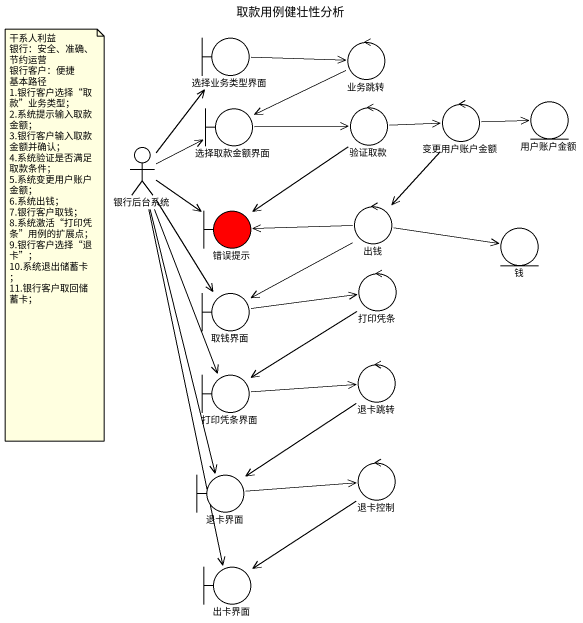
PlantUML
@startuml
title 取款用例健壮性分析
boundary 选择业务类型界面
control 业务跳转
boundary 选择取款金额界面
control 验证取款
control 变更用户账户金额
entity 用户账户金额
actor 银行后台系统
boundary 错误提示 #FF0000
control 出钱
entity 钱
control 打印凭条
boundary 取钱界面
boundary 打印凭条界面
control 退卡跳转
control 退卡控制
boundary 退卡界面
boundary 出卡界面
选择业务类型界面 -right-> 业务跳转
业务跳转 -left-> 选择取款金额界面
选择取款金额界面 -right-> 验证取款
验证取款 -right-> 变更用户账户金额
验证取款 --> 错误提示
变更用户账户金额 -right-> 用户账户金额
变更用户账户金额 --> 出钱
银行后台系统 -up-> 选择业务类型界面
银行后台系统 -right-> 选择取款金额界面
银行后台系统 -right-> 错误提示
银行后台系统 --> 取钱界面
银行后台系统 --> 打印凭条界面
银行后台系统 --> 退卡界面
银行后台系统 --> 出卡界面
出钱 -left-> 错误提示
出钱 -right-> 钱
出钱 --> 取钱界面
打印凭条 --> 打印凭条界面
取钱界面 -right-> 打印凭条
打印凭条界面 -right-> 退卡跳转
退卡跳转 --> 退卡界面
退卡控制 --> 出卡界面
退卡界面 -right-> 退卡控制
note as N1
  干系人利益
  银行：安全、准确、节约运营
  银行客户：便捷
  基本路径
  1.银行客户选择“取款”业务类型；
  2.系统提示输入取款金额；
  3.银行客户输入取款金额并确认；
  4.系统验证是否满足取款条件；
  5.系统变更用户账户金额；
  6.系统出钱；
  7.银行客户取钱；
  8.系统激活“打印凭条”用例的扩展点；
  9.银行客户选择“退卡”；
  10.系统退出储蓄卡；
  11.银行客户取回储蓄卡；
end note
@enduml
